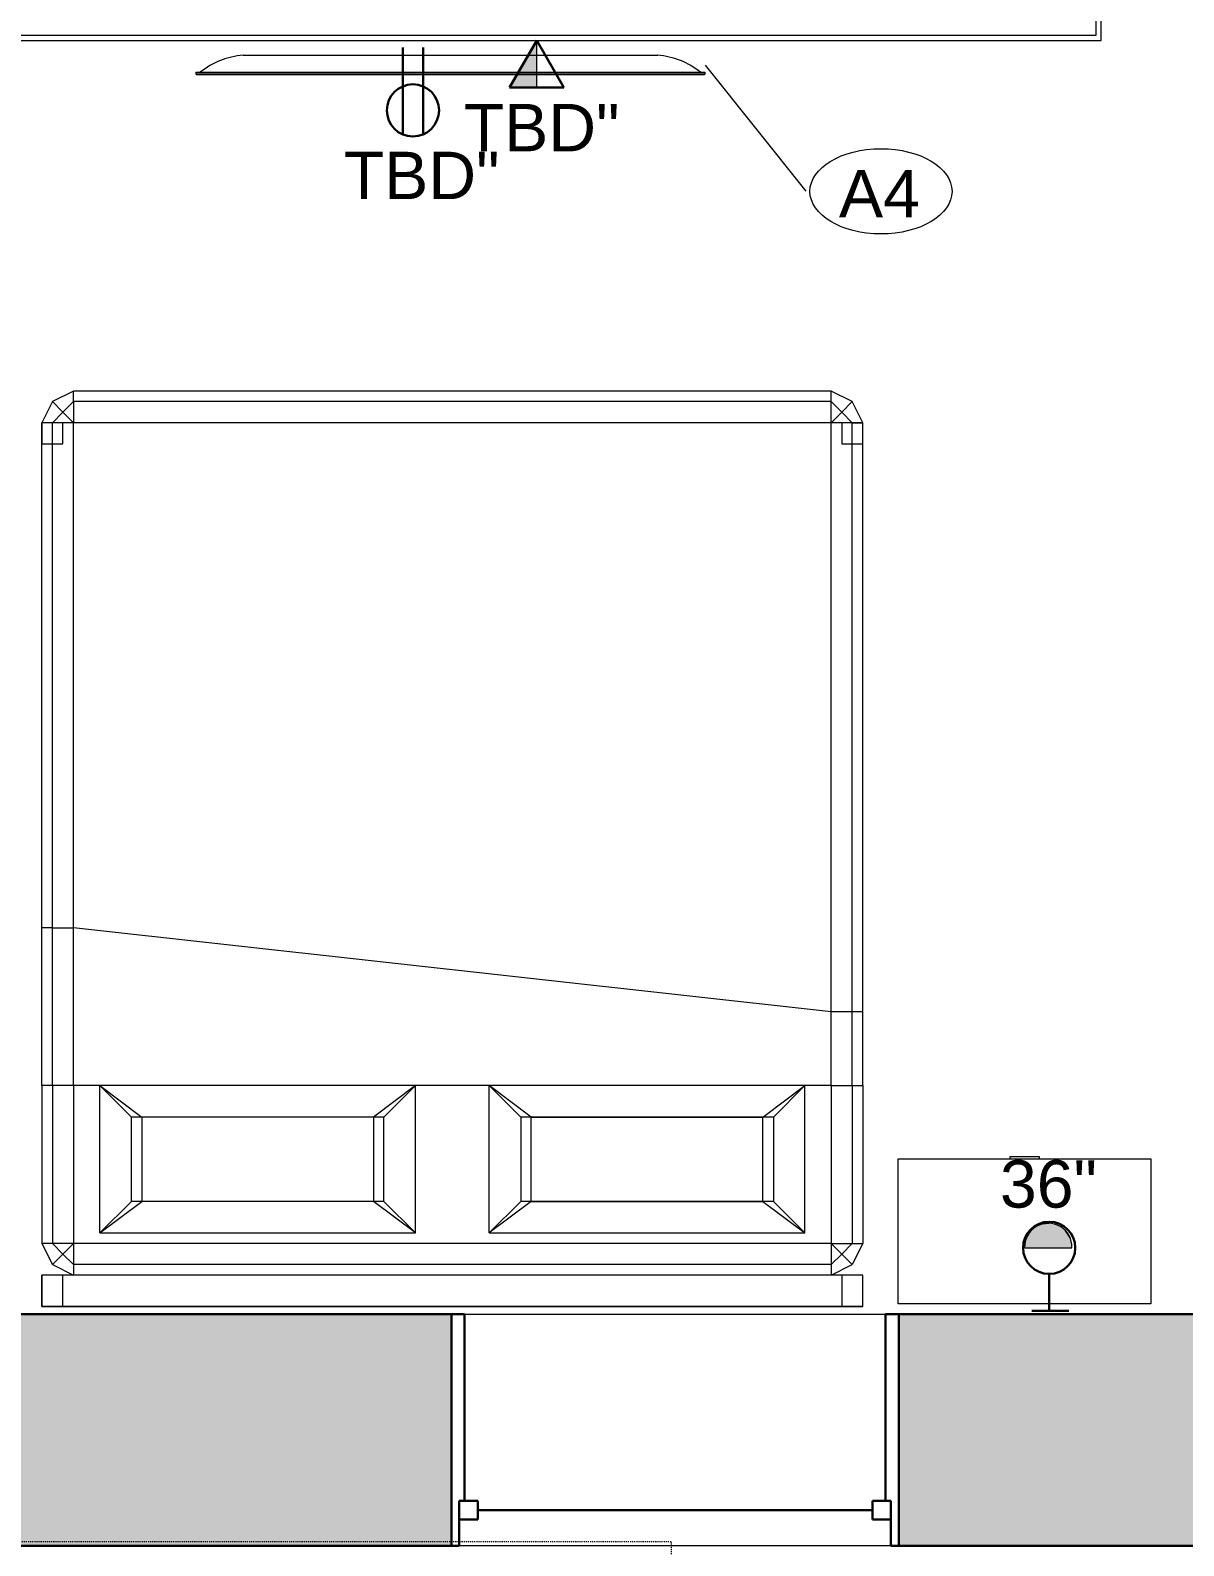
# Model space of a CAD drawing. Header units: inches. Extents: x -1176 to 1507, y -2563 to 978.
# Drawn here: x 716.8 to 826.4, y 91.9 to 235.9 of the extents above; entities that cross this region are included whole.
import ezdxf

# ---------------------------------------------------------------- set-up
doc = ezdxf.new("R2010")
doc.units = ezdxf.units.IN
doc.header["$MEASUREMENT"] = 0
doc.linetypes.add('Overhead 1_16_', pattern=[0.101562, 0.0625, -0.039062])
for name, color, linetype, lineweight in [('A-ANNO-NOTE', 131, 'Continuous', 40), ('A-GLAZ', 151, 'Continuous', 18), ('A-WALL', 113, 'Continuous', 18), ('A-WALL-PATT', 111, 'Continuous', 18), ('G-IMPT', 8, 'Continuous', 9), ('I-FURN', 30, 'Continuous', 9), ('I-WALL', 2, 'Continuous', 18), ('Q-SPCQ', 91, 'Continuous', 9), ('Q-SPCQ-IDEN', 132, 'Continuous', 9), ('S-STRS-MBND', 31, 'Continuous', 18)]:
    doc.layers.add(name, color=color, linetype=linetype, lineweight=lineweight)
doc.styles.add('Arial', font='arial.ttf', dxfattribs={"height": 4.5})
doc.styles.add('Swis721 Lt BT', font='swissl.ttf', dxfattribs={"height": 4.5})

# ---------------------------------------------------------------- blocks, each defined once
blk = doc.blocks.new('Double Hung - side window 3_ 6_5_ x 5_ 6_ 2-5312470-2nd Floor Power _ Signal')
at = {"layer": 'A-GLAZ', "color": 8, "lineweight": 30}
for p, q in [((-21.25, 11), (-20.5, 11)), ((-20.5, 6.75), (-20.5, 11)), ((20.5, 6.75), (20.5, 11)), ((21.25, 11), (20.5, 11)), ((-20.5, 8.5), (-20.5, 6.75)), ((-20.5, 8.5), (-18.75, 8.5)), ((-18.75, 8.5), (-18.75, 6.75)), ((-18.75, 7.625), (18.75, 7.625)), ((18.75, 8.5), (18.75, 6.75)), ((20.5, 8.5), (18.75, 8.5)), ((20.5, 8.5), (20.5, 6.75)), ((-20.5, 6.75), (-18.75, 6.75)), ((-20.5, 6.75), (-20, 6.75)), ((-20, -11), (-20, 6.75)), ((20.5, 6.75), (18.75, 6.75)), ((20, 6.75), (20.5, 6.75)), ((20, 6.75), (20, -11)), ((-20, -11), (-21.25, -11)), ((20, -11), (21.25, -11))]:
    blk.add_line(p, q, dxfattribs=at)
blk = doc.blocks.new('Bed_761 - 12ZBED05_dwg-V16-2nd Floor Power _ Signal')
at = {"layer": 'G-IMPT'}
for p, q in [((0, 78), (0, 0)), ((0, 78), (3, 78)), ((0, 76), (0, 78)), ((0, 78), (0, 76)), ((0, 0), (0, 78)), ((0, 0), (0, 78)), ((0, 78), (3, 78)), ((0, 78), (3, 78)), ((0, 78), (3, 78)), ((3, 78), (3, 0)), ((3, 78), (3, 75)), ((3, 78), (3, 76)), ((3, 78), (3, 76)), ((3, 78), (3, 0)), ((6, 78), (4, 77)), ((6, 78), (4, 77)), ((21, 78), (6, 78)), ((21, 78), (6, 78)), ((6, 77), (6, 78)), ((21, 78), (28, 78)), ((21, 78), (28, 78)), ((21, 77), (21, 78)), ((28, 78), (84, 78)), ((28, 78), (84, 78)), ((28, 78), (28, 77)), ((82, 76), (82, 78)), ((82, 76), (82, 78)), ((82, 78), (84, 78)), ((82, 78), (84, 78)), ((84, 78), (86, 77)), ((84, 78), (86, 77)), ((84, 77), (84, 78)), ((84, 78), (84, 76)), ((84, 78), (84, 76)), ((3, 75), (4, 77)), ((3, 75), (4, 77)), ((5, 76), (4, 77)), ((6, 77), (5, 76)), ((6, 75), (6, 77)), ((21, 77), (6, 77)), ((21, 75), (21, 77)), ((21, 77), (28, 77)), ((28, 77), (28, 75)), ((28, 77), (84, 77)), ((84, 77), (84, 75)), ((84, 77), (85, 76)), ((85, 76), (86, 77)), ((86, 77), (87, 75)), ((86, 77), (87, 75)), ((3, 76), (0, 76)), ((3, 76), (0, 76)), ((3, 75), (3, 3)), ((3, 75), (3, 3)), ((4, 75), (3, 75)), ((3, 75), (3, 3)), ((4, 75), (5, 76)), ((6, 75), (4, 75)), ((4, 75), (4, 3)), ((6, 75), (5, 76)), ((21, 75), (6, 75)), ((6, 75), (6, 3)), ((21, 75), (21, 72.5)), ((21, 75), (28, 75)), ((28, 75), (36, 3)), ((28, 75), (84, 75)), ((84, 76), (82, 76)), ((84, 76), (82, 76)), ((84, 75), (85, 76)), ((84, 75), (86, 75)), ((84, 75), (84, 3)), ((85, 76), (86, 75)), ((86, 75), (87, 75)), ((86, 75), (86, 3)), ((87, 75), (87, 3)), ((87, 75), (87, 3)), ((7, 42.5), (7, 72.5)), ((7, 72.5), (21, 72.5)), ((7, 72.5), (10, 69.5)), ((10, 68.5), (7, 72.5)), ((21, 72.5), (18, 69.5)), ((18, 68.5), (21, 72.5)), ((21, 72.5), (21, 42.5)), ((21, 72.5), (21, 42.5)), ((10, 69.5), (10, 68.5)), ((18, 69.5), (10, 69.5)), ((18, 69.5), (18, 68.5)), ((10, 68.5), (10, 46.5)), ((10, 46.5), (10, 68.5)), ((10, 68.5), (18, 68.5)), ((18, 68.5), (18, 46.5)), ((18, 46.5), (18, 68.5)), ((10, 46.5), (7, 42.5)), ((10, 46.5), (10, 45.5)), ((10, 46.5), (18, 46.5)), ((18, 46.5), (18, 45.5)), ((18, 46.5), (21, 42.5)), ((7, 42.5), (10, 45.5)), ((18, 45.5), (10, 45.5)), ((21, 42.5), (18, 45.5)), ((7, 42.5), (21, 42.5)), ((21, 42.5), (21, 35.5)), ((7, 5.5), (7, 35.5)), ((7, 35.5), (21, 35.5)), ((10, 32.5), (7, 35.5)), ((7, 35.5), (10, 31.5)), ((18, 32.5), (21, 35.5)), ((21, 35.5), (18, 31.5)), ((21, 35.5), (21, 5.5)), ((21, 35.5), (21, 5.5)), ((10, 32.5), (18, 32.5)), ((10, 32.5), (10, 31.5)), ((18, 32.5), (18, 31.5)), ((10, 31.5), (10, 9.5)), ((18, 31.5), (10, 31.5)), ((10, 31.5), (10, 9.5)), ((18, 31.5), (18, 9.5)), ((18, 31.5), (18, 9.5)), ((7, 5.5), (10, 9.5)), ((10, 9.5), (10, 8.5)), ((18, 9.5), (10, 9.5)), ((18, 9.5), (18, 8.5)), ((21, 5.5), (18, 9.5)), ((10, 8.5), (7, 5.5)), ((10, 8.5), (18, 8.5)), ((21, 5.5), (18, 8.5)), ((7, 5.5), (21, 5.5)), ((21, 5.5), (21, 3)), ((4, 1), (3, 3)), ((4, 1), (3, 3)), ((4, 3), (3, 3)), ((3, 3), (3, 0)), ((6, 3), (4, 3)), ((5, 2), (4, 3)), ((6, 3), (5, 2)), ((21, 3), (6, 3)), ((6, 3), (6, 1)), ((21, 3), (21, 1)), ((21, 3), (36, 3)), ((36, 1), (36, 3)), ((36, 3), (84, 3)), ((86, 3), (84, 3)), ((84, 3), (85, 2)), ((84, 3), (84, 1)), ((86, 3), (85, 2)), ((87, 3), (86, 1)), ((87, 3), (86, 1)), ((86, 3), (87, 3)), ((0, 0), (0, 2)), ((0, 0), (0, 2)), ((0, 2), (3, 2)), ((0, 2), (3, 2)), ((3, 2), (3, 0)), ((3, 2), (3, 0)), ((5, 2), (4, 1)), ((6, 1), (5, 2)), ((82, 0), (82, 2)), ((82, 0), (82, 2)), ((82, 2), (84, 2)), ((82, 2), (84, 2)), ((85, 2), (84, 1)), ((84, 2), (84, 0)), ((84, 2), (84, 0)), ((85, 2), (86, 1)), ((0, 0), (3, 0)), ((3, 0), (0, 0)), ((6, 0), (4, 1)), ((6, 0), (4, 1)), ((21, 1), (6, 1)), ((6, 1), (6, 0)), ((21, 0), (6, 0)), ((21, 1), (21, 0)), ((21, 1), (36, 1)), ((21, 0), (36, 0)), ((36, 1), (36, 0)), ((36, 1), (84, 1)), ((36, 0), (84, 0)), ((86, 1), (84, 0)), ((86, 1), (84, 0)), ((84, 1), (84, 0)), ((3, 0), (0, 0)), ((3, 0), (0, 0)), ((21, 0), (6, 0)), ((21, 0), (36, 0)), ((36, 0), (84, 0)), ((84, 0), (82, 0)), ((84, 0), (82, 0))]:
    blk.add_line(p, q, dxfattribs=at)
blk = doc.blocks.new('Bed_761 - Bed_761-V17-2nd Floor Power _ Signal')
at = {"extrusion": (0, 0, -1), "zscale": -1, "rotation": 180}
blk.add_blockref('Bed_761 - 12ZBED05_dwg-V16-2nd Floor Power _ Signal', (0, 0), dxfattribs=at)
blk = doc.blocks.new('Bed_Side_Table_5122 - T-4-6544723-2nd Floor Power _ Signal')
at = {"layer": 'I-FURN'}
for p, q in [((-12, 9.79), (-1.38, 9.79)), ((-12, -3.99), (-12, 9.79)), ((-1.38, 10), (1.38, 10)), ((-1.38, 9.79), (-1.38, 10)), ((-1.38, 9.79), (1.38, 9.79)), ((1.38, 10), (1.38, 9.79)), ((1.38, 9.79), (12, 9.79)), ((12, 9.79), (12, -3.99)), ((12, -3.99), (-12, -3.99))]:
    blk.add_line(p, q, dxfattribs=at)
blk = doc.blocks.new('A-Flat_Screen_TV - OLED 55BGP 55_-4747240-2nd Floor Power _ Signal')
at = {"layer": 'Q-SPCQ'}
for p, q in [((-19.7, 1.81), (19.7, 1.81)), ((-24.2, 0.19), (24.2, 0.19)), ((-24.2, 0.19), (-24.2, 0)), ((24.2, 0), (-24.2, 0)), ((-24.14, 0), (-24.14, -0.06)), ((24.14, -0.06), (24.14, 0)), ((24.2, 0), (24.2, 0.19)), ((24.14, -0.06), (-24.14, -0.06))]:
    blk.add_line(p, q, dxfattribs=at)
for centre, start, end in [((-19.1, -5.58), 94.6372, 128.9656), ((19.1, -5.58), 51.0344, 85.3628)]:
    blk.add_arc(centre, 7.41, start, end, dxfattribs=at)
blk = doc.blocks.new('Appliance_Specialty Equipment Tag - Standard-3515593-2nd Floor Power _ Signal')
at = {"layer": 'Q-SPCQ-IDEN'}
blk.add_ellipse((-0.0499, 0.0037), major_axis=(-0.1406, 0), ratio=0.600473, dxfattribs=at)

msp = doc.modelspace()

# ---------------------------------------------------------------- hatches: boundary and pattern name
at = {"layer": 'A-ANNO-NOTE', "lineweight": 9}
for points in [[(764.95, 230.45), (764.95, 234.92), (762.37, 230.45), (762.82, 230.45)], [(812.74, 122.39), (813.91, 122.51), (813.04, 122.48)], [(814.93, 122.08), (813.91, 122.51), (812.74, 122.39)], [(813.04, 122.48), (813.91, 122.51), (813.51, 122.54)], [(814.93, 122.08), (814.3, 122.42), (813.91, 122.51)], [(814.93, 122.08), (814.8, 122.17), (814.3, 122.42)], [(814.8, 122.17), (814.52, 122.33), (814.3, 122.42)], [(811.35, 120.76), (812, 121.92), (811.69, 121.56)], [(811.35, 120.76), (815.74, 120.83), (812, 121.92)], [(811.35, 120.76), (811.69, 121.56), (811.5, 121.21)], [(812, 121.92), (814.93, 122.08), (812.74, 122.39)], [(812, 121.92), (812.66, 122.36), (812.52, 122.29)], [(815.74, 120.83), (814.93, 122.08), (812, 121.92)], [(815.74, 120.83), (815.27, 121.75), (814.93, 122.08)], [(815.27, 121.75), (815.22, 121.81), (814.93, 122.08)], [(815.67, 121.06), (815.54, 121.35), (815.27, 121.75)], [(815.74, 120.83), (815.67, 121.06), (815.27, 121.75)], [(811.31, 120.2), (815.8, 120.28), (811.35, 120.76)], [(815.8, 120.2), (815.8, 120.28), (811.31, 120.2)], [(815.8, 120.28), (815.74, 120.83), (811.35, 120.76)], [(815.8, 120.28), (815.8, 120.44), (815.74, 120.83)]]:
    msp.add_hatch(color=256, dxfattribs=at).paths.add_polyline_path(points, flags=0)
at = {"layer": 'A-WALL-PATT', "lineweight": 9}
h = msp.add_hatch(color=7, dxfattribs=at)
h.paths.add_polyline_path([(1049.4, 91.89), (1121.83, 91.89), (1121.83, 113.89), (1049.4, 113.89)], flags=0)
h.paths.add_polyline_path([(994.09, 91.89), (1006.9, 91.89), (1006.9, 113.89), (966.34, 113.89), (966.34, 91.89)], flags=0)
h.paths.add_polyline_path([(1329.15, 91.89), (1329.15, 113.89), (1290.24, 113.89), (1290.24, 91.89)], flags=0)
h.paths.add_polyline_path([(1161.9, 91.89), (1263.74, 91.89), (1263.74, 113.89), (1161.9, 113.89)], flags=0)
h.paths.add_polyline_path([(677.93, 91.89), (756.84, 91.89), (756.84, 113.89), (677.93, 113.89)], flags=0)
h.paths.add_polyline_path([(799.34, 91.89), (848.01, 91.89), (848.01, 113.89), (799.34, 113.89)], flags=0)
h.paths.add_polyline_path([(624.06, 91.89), (635.43, 91.89), (635.43, 113.89), (562.75, 113.89), (562.75, 91.89)], flags=0)
h.paths.add_polyline_path([(890.51, 91.89), (923.84, 91.89), (923.84, 113.89), (890.51, 113.89)], flags=0)
h.paths.add_polyline_path([(520.25, 91.89), (520.25, 113.89), (480.78, 113.89), (480.78, 91.89)], flags=0)

# ---------------------------------------------------------------- linework, layer by layer
at = {"layer": 'A-ANNO-NOTE', "lineweight": 9}
for p, q in [((764.95, 234.92), (762.37, 230.45)), ((764.95, 230.45), (764.95, 234.92)), ((762.37, 230.45), (764.95, 230.45)), ((811.31, 120.2), (815.8, 120.2))]:
    msp.add_line(p, q, dxfattribs=at)
at = {"layer": 'A-ANNO-NOTE', "lineweight": 30}
for p, q in [((764.95, 234.92), (762.37, 230.45)), ((764.95, 234.92), (767.53, 230.45)), ((752.22, 234.28), (752.22, 226.01)), ((754.14, 234.28), (754.14, 226.01)), ((767.53, 230.45), (762.37, 230.45)), ((813.64, 114.22), (813.64, 117.73)), ((812, 114.22), (815.51, 114.22))]:
    msp.add_line(p, q, dxfattribs=at)
for centre in [(753.18, 228.29), (813.64, 120.2)]:
    msp.add_circle(centre, 2.48, dxfattribs=at)
at = {"layer": 'A-ANNO-NOTE', "lineweight": 9}
msp.add_arc((813.55, 120.29), 2.25, 357.6427, 182.3573, dxfattribs=at)
at = {"layer": 'A-WALL'}
for p, q in [((818.07, 241.73), (818.07, 235.42)), ((818.07, 235.42), (687.56, 235.42))]:
    msp.add_line(p, q, dxfattribs=at)
at = {"layer": 'A-WALL', "color": 8, "lineweight": 30}
for p, q in [((756.84, 113.89), (687.56, 113.89)), ((756.84, 91.89), (756.84, 113.89)), ((848.01, 113.89), (799.34, 113.89)), ((799.34, 113.89), (799.34, 91.89)), ((677.93, 91.89), (756.84, 91.89)), ((799.34, 91.89), (848.01, 91.89))]:
    msp.add_line(p, q, dxfattribs=at)
at = {"layer": 'A-WALL', "lineweight": 9}
for p, q in [((756.84, 113.89), (799.34, 113.89)), ((799.34, 91.89), (756.84, 91.89))]:
    msp.add_line(p, q, dxfattribs=at)
at = {"layer": 'I-WALL'}
for p, q in [((818.57, 234.92), (818.57, 241.73)), ((687.56, 234.92), (818.57, 234.92))]:
    msp.add_line(p, q, dxfattribs=at)
at = {"layer": 'Q-SPCQ-IDEN'}
msp.add_line((780.94, 232.6), (790.5, 220.6), dxfattribs=at)
at = {"layer": 'S-STRS-MBND', "linetype": 'Overhead 1_16_', "lineweight": 9}
for p in [(647.41, 92.3), (777.74, 90.3)]:
    msp.add_line(p, (777.74, 92.3), dxfattribs=at)

# ---------------------------------------------------------------- block references
at = {"layer": 'A-GLAZ', "rotation": 180}
msp.add_blockref('Double Hung - side window 3_ 6_5_ x 5_ 6_ 2-5312470-2nd Floor Power _ Signal', (778.09, 102.89), dxfattribs=at)
at = {"layer": 'I-FURN', "rotation": 90.00000000000018}
msp.add_blockref('Bed_761 - Bed_761-V17-2nd Floor Power _ Signal', (717.93, 114.61), dxfattribs=at)
at = {"layer": 'I-FURN'}
msp.add_blockref('Bed_Side_Table_5122 - T-4-6544723-2nd Floor Power _ Signal', (811.3, 118.88), dxfattribs=at)
at = {"layer": 'Q-SPCQ'}
msp.add_blockref('A-Flat_Screen_TV - OLED 55BGP 55_-4747240-2nd Floor Power _ Signal', (756.74, 231.73), dxfattribs=at)
at = {"layer": 'Q-SPCQ-IDEN', "xscale": 47.99999999999997, "yscale": 47.99999999999997, "zscale": 47.99999999999997}
msp.add_blockref('Appliance_Specialty Equipment Tag - Standard-3515593-2nd Floor Power _ Signal', (800.05, 220.42), dxfattribs=at)

# ---------------------------------------------------------------- texts
at = {"layer": 'A-ANNO-NOTE', "lineweight": 9, "char_height": 4.5, "attachment_point": 1, "style": 'Swis721 Lt BT'}
for s, insert, width in [('TBD"', (758.01, 228.9), 16.665), ('TBD"', (746.61, 224.36), 16.665), ('36"', (808.96, 128.52), 10.302)]:
    msp.add_mtext(s, dxfattribs=dict(at, insert=insert, width=width))
at = {"layer": 'Q-SPCQ-IDEN', "insert": (793.66, 222.64), "char_height": 4.5, "width": 9.393, "attachment_point": 1, "style": 'Arial'}
msp.add_mtext('A4', dxfattribs=at)

doc.saveas('drawing.dxf')
